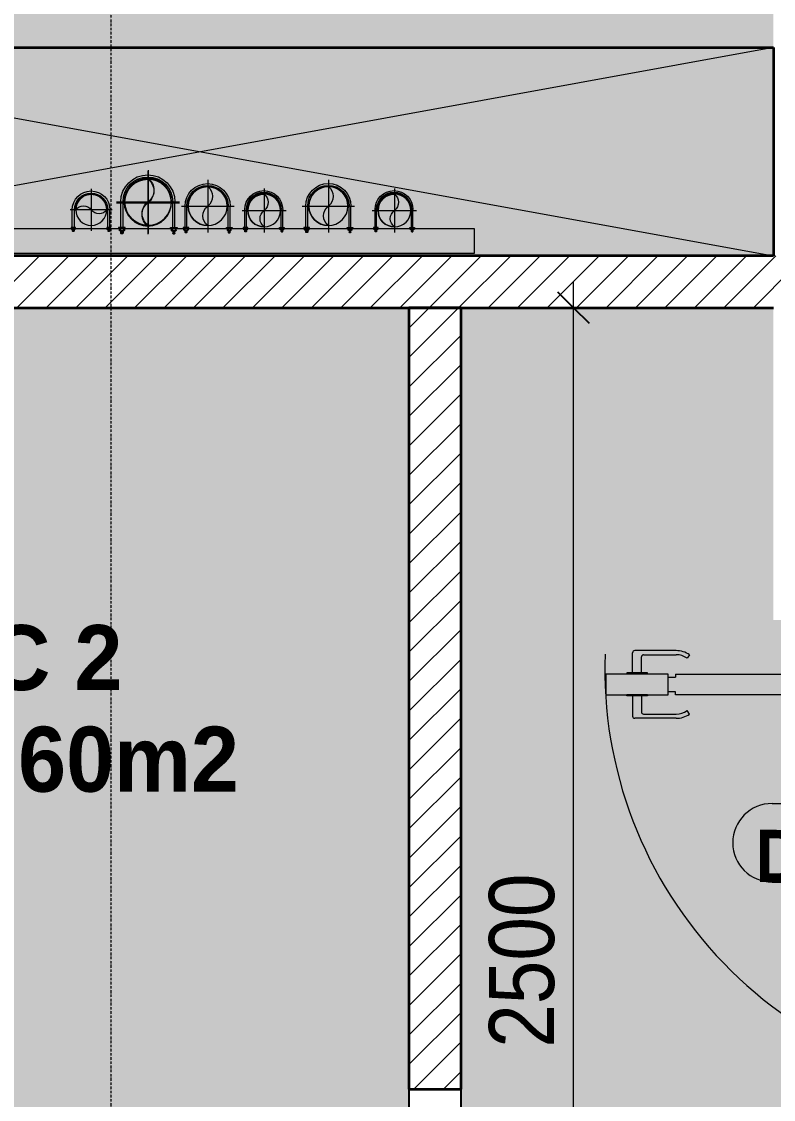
# Model space of a CAD drawing. Header units: millimetres. Extents: x 81424 to 264319, y 405 to 78637.
# Drawn here: x 84334 to 85778, y 29517 to 31587 of the extents above; entities that cross this region are included whole.
import ezdxf

# ---------------------------------------------------------------- set-up
doc = ezdxf.new("R2010")
doc.units = ezdxf.units.MM
doc.linetypes.add('Dash Dot 3_16_', pattern=[7.9375, 4.7625, -1.5875, 0, -1.5875])
doc.linetypes.add('IMPORT-CENTER _3_', pattern=[10.16, 6.35, -1.27, 1.27, -1.27])
for name, color, linetype, lineweight in [('0-1', 7, 'Continuous', 5), ('0-3', 254, 'Continuous', 18), ('A-ANNO-DIMS', 211, 'Continuous', 9), ('A-ANNO-DIMS-50', 211, 'Continuous', 9), ('A-DETL-GENF-1', 7, 'Continuous', 18), ('A-DETL-THIN', 151, 'Continuous', 18), ('A-DOOR', 31, 'Continuous', 18), ('A-DOOR-1', 7, 'Continuous', 18), ('A-DOOR-3', 50, 'Continuous', 25), ('A-DOOR-IDEN', 31, 'Continuous', 9), ('A-WALL-2', 250, 'Continuous', 35), ('A-WALL-4', 113, 'Continuous', 35), ('A-WALL-PATT-1', 9, 'Continuous', 18), ('A-WALL-PATT-2', 111, 'Continuous', 18), ('G-ANNO-SYMB-1', 111, 'Dash Dot 3_16_', 18), ('G-ANNO-TEXT-1', 7, 'Continuous', 9), ('G-IMPT', 8, 'Continuous', 18), ('G-IMPT-2', 8, 'IMPORT-CENTER _3_', 18), ('M-EQPM', 50, 'Continuous', 18)]:
    doc.layers.add(name, color=color, linetype=linetype, lineweight=lineweight)
doc.layers.add('A-DETL-GENF-2', color=7, linetype='Continuous', lineweight=18, transparency=0.2)
doc.styles.add('Arial_B', font='arialbd.ttf', dxfattribs={"width": 0.95, "height": 125})
doc.styles.add('Arial_B_1', font='arialbd.ttf', dxfattribs={"width": 0.9, "height": 100})
doc.styles.add('UTM Avo', font='', dxfattribs={"width": 0.9, "height": 125})
doc.styles.get('UTM Avo').set_extended_font_data('UTM Avo')
doc.dimstyles.new('1_Dim_chi_tiet_2_5', dxfattribs={"dimscale": 304.8, "dimtxt": 124.912619, "dimasz": 0.19685, "dimexe": 0.164042, "dimexo": 0.0625, "dimgap": 0.016404, "dimtad": 1, "dimdec": 0, "dimrnd": 5, "dimzin": 0, "dimdsep": 46, "dimtxsty": 'UTM Avo', "dimblk1": 'OBLIQUE', "dimblk2": 'OBLIQUE', "dimsah": 1, "dimcen": 0.09, "dimdle": 0.164042, "dimazin": 0, "dimtfac": 1, "dimtdec": 4, "dimtix": 1, "dimtmove": 0, "dimatfit": 3, "dimfxl": 0.328084, "dimfxlon": 1, "dimtvp": 1, "dimtolj": 1, "dimtzin": 0, "dimarcsym": 2})
pattern_1 = [(45, (0, 0), (-28.284271, 28.284271), [])]

# ---------------------------------------------------------------- blocks, each defined once
blk = doc.blocks.new('DOOR_CW_01 CANH MO-PANEL KINH - DIW_01-900x2200-CỬA GỖ VÂN LAMINATE-553375-TKCS_CĂN HỘ LOẠI 4 - MẶT BẰNG')
at = {"layer": 'A-DETL-GENF-1'}
for p, q in [((-397, -182), (-397, -62)), ((-397, -62), (-357, -62)), ((-357, -62), (-357, -182)), ((-357, -182), (-397, -182)), ((-391, -196), (-391, -182)), ((-391, -182), (-363, -182)), ((-363, -182), (-363, -196)), ((-397, -196), (-391, -196)), ((-397, -738), (-397, -196)), ((-357, -196), (-363, -196)), ((-357, -196), (-357, -738)), ((-433.9, -711.2), (-427.3, -715.8)), ((-320.1, -711.2), (-326.7, -715.8)), ((-442, -737), (-442, -816.5)), ((-434, -799.5), (-434, -737)), ((-397, -738), (-391, -738)), ((-391, -752), (-391, -738)), ((-357, -738), (-363, -738)), ((-363, -738), (-363, -752)), ((-320, -799.5), (-320, -737)), ((-312, -737), (-312, -816.5)), ((-357, -752), (-397, -752)), ((-397, -752), (-397, -872)), ((-363, -752), (-391, -752)), ((-357, -872), (-357, -752)), ((-399, -803.5), (-430, -803.5)), ((-399, -792.2), (-399, -831.8)), ((-397, -792.2), (-399, -792.2)), ((-397, -792.2), (-397, -831.8)), ((-357, -792.2), (-357, -831.8)), ((-357, -792.2), (-355, -792.2)), ((-355, -792.2), (-355, -831.8)), ((-355, -803.5), (-324, -803.5)), ((-399, -820.5), (-438, -820.5)), ((-355, -820.5), (-316, -820.5)), ((-399, -831.8), (-397, -831.8)), ((-355, -831.8), (-357, -831.8)), ((-397, -872), (-357, -872))]:
    blk.add_line(p, q, dxfattribs=at)
blk.add_circle((-407, -60), 10, dxfattribs=at)
for centre, radius, start, end in [((-407, -60), 814, 268, 0), ((-397, -737), 45, 145, 180), ((-397, -737), 37, 145, 180), ((-357, -737), 37, 0, 35), ((-357, -737), 45, 360, 35), ((-430, -799.5), 4, 180, 270), ((-324, -799.5), 4, 270, 0), ((-438, -816.5), 4, 180, 270), ((-316, -816.5), 4, 270, 0)]:
    blk.add_arc(centre, radius, start, end, dxfattribs=at)
at = {"layer": 'A-DOOR-1'}
blk.add_line((-407, -50), (-382, -50), dxfattribs=at)
at = {"layer": 'A-DOOR-3'}
for p, q in [((-450, 50), (-400, 50)), ((-400, 50), (-400, 0)), ((400, 0), (400, 50)), ((400, 50), (450, 50)), ((-410, 0), (-410, -50)), ((-400, 0), (-410, 0)), ((410, 0), (400, 0)), ((410, -50), (410, 0)), ((-410, -50), (-450, -50)), ((450, -50), (410, -50))]:
    blk.add_line(p, q, dxfattribs=at)
blk = doc.blocks.new('DOOR_CW_01 CANH MO-PANEL KINH - DIG_02-800x2200-CỬA NHÔM KÍNH-400864-TKCS_CĂN HỘ LOẠI 4 - MẶT BẰNG')
at = {"layer": 'A-DETL-GENF-1'}
for p, q in [((-347, 772), (-307, 772)), ((-347, 652), (-347, 772)), ((-307, 772), (-307, 652)), ((-349, 731.8), (-347, 731.8)), ((-349, 692.2), (-349, 731.8)), ((-347, 692.2), (-347, 731.8)), ((-307, 692.2), (-307, 731.8)), ((-305, 731.8), (-307, 731.8)), ((-305, 692.2), (-305, 731.8)), ((-392, 637), (-392, 716.5)), ((-349, 720.5), (-388, 720.5)), ((-305, 720.5), (-266, 720.5)), ((-262, 637), (-262, 716.5)), ((-384, 699.5), (-384, 637)), ((-349, 703.5), (-380, 703.5)), ((-347, 692.2), (-349, 692.2)), ((-307, 692.2), (-305, 692.2)), ((-305, 703.5), (-274, 703.5)), ((-270, 699.5), (-270, 637)), ((-307, 652), (-347, 652)), ((-313, 652), (-341, 652)), ((-341, 652), (-341, 638)), ((-313, 638), (-313, 652)), ((-347, 638), (-341, 638)), ((-347, 638), (-347, 196)), ((-307, 638), (-313, 638)), ((-307, 196), (-307, 638)), ((-383.9, 611.2), (-377.3, 615.8)), ((-270.1, 611.2), (-276.7, 615.8)), ((-347, 196), (-341, 196)), ((-341, 196), (-341, 182)), ((-307, 196), (-313, 196)), ((-313, 182), (-313, 196)), ((-307, 182), (-347, 182)), ((-347, 182), (-347, 62)), ((-341, 182), (-313, 182)), ((-307, 62), (-307, 182)), ((-347, 62), (-307, 62))]:
    blk.add_line(p, q, dxfattribs=at)
blk.add_circle((-357, 60), 10, dxfattribs=at)
for centre, radius, start, end in [((-357, 60), 714, 360, 92), ((-388, 716.5), 4, 90, 180), ((-266, 716.5), 4, 0, 90), ((-380, 699.5), 4, 90, 180), ((-274, 699.5), 4, 0, 90), ((-347, 637), 45, 180, 215), ((-347, 637), 37, 180, 215), ((-307, 637), 37, 325, 0), ((-307, 637), 45, 325, 0)]:
    blk.add_arc(centre, radius, start, end, dxfattribs=at)
at = {"layer": 'A-DOOR-1'}
blk.add_line((-357, 50), (-332, 50), dxfattribs=at)
at = {"layer": 'A-DOOR-3'}
for p, q in [((-360, 50), (-400, 50)), ((-360, 0), (-360, 50)), ((400, 50), (360, 50)), ((360, 50), (360, 0)), ((-350, 0), (-360, 0)), ((-350, -50), (-350, 0)), ((360, 0), (350, 0)), ((350, 0), (350, -50)), ((-400, -50), (-350, -50)), ((350, -50), (400, -50))]:
    blk.add_line(p, q, dxfattribs=at)
blk = doc.blocks.new('NCV_TKTC_TANG 1_rvt-1-TKCS_CĂN HỘ LOẠI 4 - MẶT BẰNG')
at = {"layer": 'A-WALL-PATT-1'}
h = blk.add_hatch(dxfattribs=at)
h.set_pattern_fill('FP_1', color=256, style=0, pattern_type=2)
h.set_pattern_definition(pattern_1)
h.paths.add_polyline_path([(85177.6, 28636.9), (85177.6, 28736.9), (85077.6, 28736.9), (85077.6, 28636.9), (85148.7, 28636.9)])
h.paths.add_polyline_path([(85177.6, 29536.9), (85177.6, 31036.9), (85077.6, 31036.9), (85077.6, 29536.9)])
at = {"layer": 'A-WALL-2'}
for p, q in [((85177.6, 31036.9), (85077.6, 31036.9)), ((85077.6, 31036.9), (85077.6, 29536.9)), ((85177.6, 29536.9), (85177.6, 31036.9)), ((85077.6, 29536.9), (85177.6, 29536.9))]:
    blk.add_line(p, q, dxfattribs=at)
at = {"layer": 'A-DOOR'}
for name, p, rotation in [('DOOR_CW_01 CANH MO-PANEL KINH - DIW_01-900x2200-CỬA GỖ VÂN LAMINATE-553375-TKCS_CĂN HỘ LOẠI 4 - MẶT BẰNG', (86327.6, 29936.9), 269.9999999999999), ('DOOR_CW_01 CANH MO-PANEL KINH - DIG_02-800x2200-CỬA NHÔM KÍNH-400864-TKCS_CĂN HỘ LOẠI 4 - MẶT BẰNG', (85127.6, 29136.9), 90)]:
    blk.add_blockref(name, p, dxfattribs=dict(at, rotation=rotation))
blk = doc.blocks.new('TKTC_XREF_251221_MB TANG 1 - TKTC_XREF_260130_MB TANG 1_dwg_CUM U_DN150-4202127-TKCS_CĂN HỘ LOẠI 4 - MẶT BẰNG')
at = {"layer": 'G-IMPT'}
blk.add_hatch(color=256, dxfattribs=at).paths.add_polyline_path([(445976.8, 373836), (445976.8, 373841), (445999.8, 373844.4), (446021.3, 373854.1), (446036.2, 373865.6), (446049.5, 373883), (446057.9, 373903.2), (446060.8, 373925), (446057.4, 373948), (446047.6, 373969.5), (446036.2, 373984.4), (446018.8, 373997.7), (445996.4, 374006.4), (445976.8, 374009), (445976.8, 374014), (445999.8, 374010.9), (446021.3, 374002), (446039.7, 373987.9), (446054.9, 373967), (446062.9, 373946.7), (446065.2, 373920.9), (446061.2, 373898.2), (446053.8, 373880.5), (446039.7, 373862), (446018.8, 373846.9), (445998.5, 373838.8)])
for p, q in [((445862.8, 374015.5), (445862.8, 374020.5)), ((445866.7, 374015.5), (445866.7, 374020.5)), ((445869.7, 374015.5), (445869.7, 374020.5)), ((445872.8, 374011.2), (445872.8, 374024.7)), ((445881.8, 374022.5), (445874.3, 374022.5)), ((445884.8, 374022), (445976.8, 374022)), ((445881.8, 374013.5), (445874.3, 374013.5)), ((445862.8, 373834.5), (445862.8, 373829.5)), ((445866.7, 373834.5), (445866.7, 373829.5)), ((445869.7, 373834.5), (445869.7, 373829.5)), ((445872.8, 373838.7), (445872.8, 373825.2)), ((445881.8, 373836.5), (445874.3, 373836.5)), ((445881.8, 373827.5), (445874.3, 373827.5)), ((445884.8, 373828), (445976.8, 373828))]:
    blk.add_line(p, q, dxfattribs=at)
at = {"layer": 'G-IMPT', "flags": 128}
for points in [[(445872.8, 374014), (445864.3, 374014), (445864.3, 374022), (445872.8, 374022)], [(445874.3, 374027), (445881.8, 374027), (445881.8, 374009), (445874.3, 374009)], [(445881.8, 374009), (445881.8, 374006), (445884.8, 374006), (445884.8, 374030), (445881.8, 374030), (445881.8, 374027)], [(445884.8, 374014), (445976.8, 374014), (445976.8, 374009)], [(445872.8, 373836), (445864.3, 373836), (445864.3, 373828), (445872.8, 373828)], [(445874.3, 373823), (445881.8, 373823), (445881.8, 373841), (445874.3, 373841)], [(445881.8, 373841), (445881.8, 373844), (445884.8, 373844), (445884.8, 373820), (445881.8, 373820), (445881.8, 373823)], [(445884.8, 373836), (445976.8, 373836), (445976.8, 373841)]]:
    blk.add_lwpolyline(points, dxfattribs=at)
at = {"layer": 'G-IMPT'}
for centre, radius, start, end in [((445864.3, 374020.5), 1.5, 90, 180), ((445864.3, 374015.5), 1.5, 180, 270), ((445875.2, 374024.7), 2.44, 112.6199, 247.3801), ((445880.3, 374018), 7.5, 143.1301, 216.8699), ((445976.8, 373925), 97, 270, 90), ((445875.2, 374011.2), 2.44, 112.6199, 247.3801), ((445976.8, 373925), 89, 270, 90), ((445976.8, 373925), 84, 270, 90), ((445864.3, 373834.5), 1.5, 90, 180), ((445864.3, 373829.5), 1.5, 180, 270), ((445875.2, 373838.7), 2.44, 112.6199, 247.3801), ((445880.3, 373832), 7.5, 143.1301, 216.8699), ((445875.2, 373825.2), 2.44, 112.6199, 247.3801)]:
    blk.add_arc(centre, radius, start, end, dxfattribs=at)
blk = doc.blocks.new('TKTC_XREF_251221_MB TANG 1 - TKTC_XREF_260130_MB TANG 1_dwg_CUM U_DN150-V9-TKCS_CĂN HỘ LOẠI 4 - MẶT BẰNG')
at = {"layer": 'G-IMPT'}
for p, q in [((445862.8, 374015.5), (445862.8, 374020.5)), ((445866.7, 374015.5), (445866.7, 374020.5)), ((445869.7, 374015.5), (445869.7, 374020.5)), ((445872.8, 374011.2), (445872.8, 374024.7)), ((445881.8, 374022.5), (445874.3, 374022.5)), ((445884.8, 374022), (445976.8, 374022)), ((445881.8, 374013.5), (445874.3, 374013.5)), ((445862.8, 373834.5), (445862.8, 373829.5)), ((445866.7, 373834.5), (445866.7, 373829.5)), ((445869.7, 373834.5), (445869.7, 373829.5)), ((445872.8, 373838.7), (445872.8, 373825.2)), ((445881.8, 373836.5), (445874.3, 373836.5)), ((445881.8, 373827.5), (445874.3, 373827.5)), ((445884.8, 373828), (445976.8, 373828))]:
    blk.add_line(p, q, dxfattribs=at)
at = {"layer": 'G-IMPT', "flags": 128}
for points in [[(445872.8, 374014), (445864.3, 374014), (445864.3, 374022), (445872.8, 374022)], [(445874.3, 374027), (445881.8, 374027), (445881.8, 374009), (445874.3, 374009)], [(445881.8, 374009), (445881.8, 374006), (445884.8, 374006), (445884.8, 374030), (445881.8, 374030), (445881.8, 374027)], [(445884.8, 374014), (445976.8, 374014), (445976.8, 374009)], [(445872.8, 373836), (445864.3, 373836), (445864.3, 373828), (445872.8, 373828)], [(445874.3, 373823), (445881.8, 373823), (445881.8, 373841), (445874.3, 373841)], [(445881.8, 373841), (445881.8, 373844), (445884.8, 373844), (445884.8, 373820), (445881.8, 373820), (445881.8, 373823)], [(445884.8, 373836), (445976.8, 373836), (445976.8, 373841)]]:
    blk.add_lwpolyline(points, dxfattribs=at)
at = {"layer": 'G-IMPT'}
for centre, radius, start, end in [((445864.3, 374020.5), 1.5, 90, 180), ((445864.3, 374015.5), 1.5, 180, 270), ((445875.2, 374024.7), 2.44, 112.6199, 247.3801), ((445880.3, 374018), 7.5, 143.1301, 216.8699), ((445976.8, 373925), 97, 270, 90), ((445875.2, 374011.2), 2.44, 112.6199, 247.3801), ((445976.8, 373925), 89, 270, 90), ((445976.8, 373925), 84, 270, 90), ((445864.3, 373834.5), 1.5, 90, 180), ((445864.3, 373829.5), 1.5, 180, 270), ((445875.2, 373838.7), 2.44, 112.6199, 247.3801), ((445880.3, 373832), 7.5, 143.1301, 216.8699), ((445875.2, 373825.2), 2.44, 112.6199, 247.3801)]:
    blk.add_arc(centre, radius, start, end, dxfattribs=at)
blk = doc.blocks.new('TKTC_XREF_251221_MB TANG 1 - TKTC_XREF_260130_MB TANG 1_dwg_CUM U_DN150-V10-TKCS_CĂN HỘ LOẠI 4 - MẶT BẰNG')
at = {"layer": 'G-IMPT'}
blk.add_hatch(color=256, dxfattribs=at).paths.add_polyline_path([(445976.8, 373836), (445976.8, 373841), (445999.8, 373844.4), (446021.3, 373854.1), (446036.2, 373865.6), (446049.5, 373883), (446057.9, 373903.2), (446060.8, 373925), (446057.4, 373948), (446047.6, 373969.5), (446036.2, 373984.4), (446018.8, 373997.7), (445998.5, 374006.1), (445976.8, 374010), (445976.8, 374014), (445999.8, 374010.9), (446021.3, 374002), (446042.4, 373984.4), (446054.9, 373967), (446062.9, 373946.7), (446065.2, 373920.9), (446061.2, 373898.2), (446053.8, 373880.5), (446036.2, 373859.3), (446018.8, 373846.9), (445995.2, 373838.4)])
for p, q in [((445862.8, 374015.5), (445862.8, 374020.5)), ((445866.7, 374015.5), (445866.7, 374020.5)), ((445869.7, 374015.5), (445869.7, 374020.5)), ((445872.8, 374011.2), (445872.8, 374024.7)), ((445881.8, 374022.5), (445874.3, 374022.5)), ((445881.8, 374013.5), (445874.3, 374013.5)), ((445884.8, 374022), (445976.8, 374022)), ((445862.8, 373834.5), (445862.8, 373829.5)), ((445866.7, 373834.5), (445866.7, 373829.5)), ((445869.7, 373834.5), (445869.7, 373829.5)), ((445872.8, 373838.7), (445872.8, 373825.2)), ((445881.8, 373836.5), (445874.3, 373836.5)), ((445881.8, 373827.5), (445874.3, 373827.5)), ((445884.8, 373828), (445976.8, 373828))]:
    blk.add_line(p, q, dxfattribs=at)
at = {"layer": 'G-IMPT', "flags": 128}
for points in [[(445872.8, 374014), (445864.3, 374014), (445864.3, 374022), (445872.8, 374022)], [(445874.3, 374027), (445881.8, 374027), (445881.8, 374009), (445874.3, 374009)], [(445881.8, 374009), (445881.8, 374006), (445884.8, 374006), (445884.8, 374030), (445881.8, 374030), (445881.8, 374027)], [(445884.8, 374014), (445976.8, 374014), (445976.8, 374009)], [(445872.8, 373836), (445864.3, 373836), (445864.3, 373828), (445872.8, 373828)], [(445874.3, 373823), (445881.8, 373823), (445881.8, 373841), (445874.3, 373841)], [(445881.8, 373841), (445881.8, 373844), (445884.8, 373844), (445884.8, 373820), (445881.8, 373820), (445881.8, 373823)], [(445884.8, 373836), (445976.8, 373836), (445976.8, 373841)]]:
    blk.add_lwpolyline(points, dxfattribs=at)
at = {"layer": 'G-IMPT'}
for centre, radius, start, end in [((445864.3, 374020.5), 1.5, 90, 180), ((445864.3, 374015.5), 1.5, 180, 270), ((445875.2, 374024.7), 2.44, 112.6199, 247.3801), ((445880.3, 374018), 7.5, 143.1301, 216.8699), ((445875.2, 374011.2), 2.44, 112.6199, 247.3801), ((445976.8, 373925), 97, 270, 90), ((445976.8, 373925), 89, 270, 90), ((445976.8, 373925), 84, 64.2857, 90), ((445976.8, 373925), 84, 270, 64.2857), ((445864.3, 373834.5), 1.5, 90, 180), ((445864.3, 373829.5), 1.5, 180, 270), ((445875.2, 373838.7), 2.44, 112.6199, 247.3801), ((445880.3, 373832), 7.5, 143.1301, 216.8699), ((445875.2, 373825.2), 2.44, 112.6199, 247.3801)]:
    blk.add_arc(centre, radius, start, end, dxfattribs=at)
blk = doc.blocks.new('TKTC_XREF_251221_MB TANG 1 - TKTC_XREF_260130_MB TANG 1_dwg_CUM U_DN100-V11-TKCS_CĂN HỘ LOẠI 4 - MẶT BẰNG')
at = {"layer": 'G-IMPT'}
blk.add_hatch(color=256, dxfattribs=at).paths.add_polyline_path([(0, 61), (15.8, 58.9), (30.5, 52.8), (45.3, 40.3), (53.7, 28.5), (59.1, 14.8), (61, 0), (58.9, -15.8), (52.8, -30.5), (43.1, -43.1), (30.5, -52.8), (15.8, -58.9), (0, -61), (0, -57), (15.8, -54.6), (30.5, -47.8), (40.3, -40.3), (49.4, -28.5), (55.1, -14.8), (57, 0), (54.6, 15.8), (47.8, 30.5), (40.3, 40.3), (28.5, 49.4), (14.8, 55.1), (0, 57), (0, 58.9)])
for p, q in [((-79.1, 66.6), (-79.1, 63.4)), ((-76.6, 66.6), (-76.6, 63.4)), ((-74.6, 66.6), (-74.6, 63.4)), ((-72.7, 69.3), (-72.7, 60.7)), ((-66.9, 67.9), (-71.7, 67.9)), ((-66.9, 62.1), (-71.7, 62.1)), ((-65, 69), (0, 69)), ((-79.1, -63.4), (-79.1, -66.6)), ((-76.6, -63.4), (-76.6, -66.6)), ((-74.6, -63.4), (-74.6, -66.6)), ((-72.7, -60.7), (-72.7, -69.3)), ((-66.9, -62.1), (-71.7, -62.1)), ((-66.9, -67.9), (-71.7, -67.9)), ((-65, -69), (0, -69))]:
    blk.add_line(p, q, dxfattribs=at)
at = {"layer": 'G-IMPT', "flags": 128}
for points in [[(-72.7, 67.6), (-78.1, 67.6), (-78.1, 62.4), (-72.7, 62.4)], [(-71.7, 59.2), (-66.9, 59.2), (-66.9, 70.8), (-71.7, 70.8)], [(-66.9, 70.8), (-66.9, 72.7), (-65, 72.7), (-65, 57.3), (-66.9, 57.3), (-66.9, 59.2)], [(-65, 61), (0, 61), (0, 57)], [(-72.7, -62.4), (-78.1, -62.4), (-78.1, -67.6), (-72.7, -67.6)], [(-71.7, -70.8), (-66.9, -70.8), (-66.9, -59.2), (-71.7, -59.2)], [(-66.9, -59.2), (-66.9, -57.3), (-65, -57.3), (-65, -72.7), (-66.9, -72.7), (-66.9, -70.8)], [(-65, -61), (0, -61), (0, -57)]]:
    blk.add_lwpolyline(points, dxfattribs=at)
at = {"layer": 'G-IMPT'}
for centre, radius, start, end in [((-78.1, 66.6), 0.96, 90, 180), ((-78.1, 63.4), 0.96, 180, 270), ((-71.1, 69.3), 1.56, 112.6199, 247.3801), ((-67.9, 65), 4.8, 143.1301, 216.8699), ((-71.1, 60.7), 1.56, 112.6199, 247.3801), ((0, 0), 69, 270, 90), ((0, 0), 61, 270, 90), ((0, 0), 57, 270, 90), ((-78.1, -63.4), 0.96, 90, 180), ((-78.1, -66.6), 0.96, 180, 270), ((-71.1, -60.7), 1.56, 112.6199, 247.3801), ((-67.9, -65), 4.8, 143.1301, 216.8699), ((-71.1, -69.3), 1.56, 112.6199, 247.3801)]:
    blk.add_arc(centre, radius, start, end, dxfattribs=at)
blk = doc.blocks.new('TKTC_XREF_251221_MB TANG 1 - TKTC_XREF_260130_MB TANG 1_dwg_$cc-V12-TKCS_CĂN HỘ LOẠI 4 - MẶT BẰNG')
at = {"layer": 'G-IMPT'}
blk.add_circle((0, 0), 0.5, dxfattribs=at)
for centre, radius, start, end in [((0, 0), 0.5, 90, 270), ((0.188, 0.25), 0.313, 126.8699, 233.1301), ((-0.188, -0.25), 0.313, 306.8699, 53.1301)]:
    blk.add_arc(centre, radius, start, end, dxfattribs=at)
at = {"layer": 'G-IMPT-2'}
for p, q in [((0, -0.673), (0, 0.673)), ((-0.673, 0), (0.673, 0))]:
    blk.add_line(p, q, dxfattribs=at)
blk = doc.blocks.new('TKTC_XREF_251221_MB TANG 1 - TKTC_XREF_260130_MB TANG 1_dwg_$cc-4202128-TKCS_CĂN HỘ LOẠI 4 - MẶT BẰNG')
at = {"layer": 'G-IMPT'}
blk.add_circle((0, 0), 0.5, dxfattribs=at)
for centre, radius, start, end in [((0, 0), 0.5, 90, 270), ((0.188, 0.25), 0.313, 126.8699, 233.1301), ((-0.188, -0.25), 0.313, 306.8699, 53.1301)]:
    blk.add_arc(centre, radius, start, end, dxfattribs=at)
at = {"layer": 'G-IMPT-2'}
for p, q in [((0, -0.673), (0, 0.673)), ((-0.673, 0), (0.673, 0))]:
    blk.add_line(p, q, dxfattribs=at)
blk = doc.blocks.new('TKTC_XREF_251221_MB TANG 1 - TKTC_XREF_260130_MB TANG 1_dwg-4202109-TKCS_CĂN HỘ LOẠI 4 - MẶT BẰNG')
at = {"layer": 'G-IMPT', "flags": 128}
blk.add_lwpolyline([(-119499.2, -370207.2), (-119499.2, -370157.2), (-117949, -370157.2), (-117949, -370205.3), (-119499.2, -370205.3)], dxfattribs=at)
at = {"extrusion": (0, 0, -1)}
for name, p, xscale, yscale, zscale, rotation in [('TKTC_XREF_251221_MB TANG 1 - TKTC_XREF_260130_MB TANG 1_dwg_$cc-4202128-TKCS_CĂN HỘ LOẠI 4 - MẶT BẰNG', (118575.3, -370107.5), 90.07930181379496, 90.07930181379496, -90.07930181379496, 180), ('TKTC_XREF_251221_MB TANG 1 - TKTC_XREF_260130_MB TANG 1_dwg_$cc-4202128-TKCS_CĂN HỘ LOẠI 4 - MẶT BẰNG', (118575.2, -370105.8), 90.07930181379496, 90.07930181379496, -90.07930181379496, 180), ('TKTC_XREF_251221_MB TANG 1 - TKTC_XREF_260130_MB TANG 1_dwg_CUM U_DN150-4202127-TKCS_CĂN HỘ LOẠI 4 - MẶT BẰNG', (319069, -609232.6), 0.5361863203273853, 0.5361863203273853, -0.5361863203273853, 90.00000000000001), ('TKTC_XREF_251221_MB TANG 1 - TKTC_XREF_260130_MB TANG 1_dwg_CUM U_DN150-V9-TKCS_CĂN HỘ LOẠI 4 - MẶT BẰNG', (319069, -609232.6), 0.5361863203273853, 0.5361863203273853, -0.5361863203273853, 90.00000000000001), ('TKTC_XREF_251221_MB TANG 1 - TKTC_XREF_260130_MB TANG 1_dwg_$cc-4202128-TKCS_CĂN HỘ LOẠI 4 - MẶT BẰNG', (118460.6, -370114), 75.06608484482913, 75.06608484482913, -75.06608484482913, 180), ('TKTC_XREF_251221_MB TANG 1 - TKTC_XREF_260130_MB TANG 1_dwg_$cc-4202128-TKCS_CĂN HỘ LOẠI 4 - MẶT BẰNG', (118460.6, -370114), 75.06608484482913, 75.06608484482913, -75.06608484482913, 180), ('TKTC_XREF_251221_MB TANG 1 - TKTC_XREF_260130_MB TANG 1_dwg_CUM U_DN150-V10-TKCS_CĂN HỘ LOẠI 4 - MẶT BẰNG', (285538.7, -569386.4), 0.4468219336061545, 0.4468219336061545, -0.4468219336061545, 90.00000000000001), ('TKTC_XREF_251221_MB TANG 1 - TKTC_XREF_260130_MB TANG 1_dwg_CUM U_DN150-V9-TKCS_CĂN HỘ LOẠI 4 - MẶT BẰNG', (285538.7, -569386.4), 0.4468219336061545, 0.4468219336061545, -0.4468219336061545, 90.00000000000001), ('TKTC_XREF_251221_MB TANG 1 - TKTC_XREF_260130_MB TANG 1_dwg_$cc-4202128-TKCS_CĂN HỘ LOẠI 4 - MẶT BẰNG', (118228.9, -370114), 75.06608484482913, 75.06608484482913, -75.06608484482913, 180), ('TKTC_XREF_251221_MB TANG 1 - TKTC_XREF_260130_MB TANG 1_dwg_CUM U_DN150-4202127-TKCS_CĂN HỘ LOẠI 4 - MẶT BẰNG', (285306.7, -569386.2), 0.4468219336061545, 0.4468219336061545, -0.4468219336061545, 90.00000000000001), ('TKTC_XREF_251221_MB TANG 1 - TKTC_XREF_260130_MB TANG 1_dwg_$cc-V12-TKCS_CĂN HỘ LOẠI 4 - MẶT BẰNG', (118684.2, -370121.2), 59.85000000000383, 59.85000000000383, -59.85000000000383, 269.9990086637468), ('TKTC_XREF_251221_MB TANG 1 - TKTC_XREF_260130_MB TANG 1_dwg_CUM U_DN100-V11-TKCS_CĂN HỘ LOẠI 4 - MẶT BẰNG', (118684.6, -370121.2), 0.5250000000000002, 0.5250000000000002, -0.5250000000000002, 90.00099133829461), ('TKTC_XREF_251221_MB TANG 1 - TKTC_XREF_260130_MB TANG 1_dwg_$cc-4202128-TKCS_CĂN HỘ LOẠI 4 - MẶT BẰNG', (118352.2, -370122.5), 63.05551126965647, 63.05551126965647, -63.05551126965647, 180), ('TKTC_XREF_251221_MB TANG 1 - TKTC_XREF_260130_MB TANG 1_dwg_CUM U_DN150-4202127-TKCS_CĂN HỘ LOẠI 4 - MẶT BẰNG', (258698.4, -537509.4), 0.3753304242291697, 0.3753304242291697, -0.3753304242291697, 90.00000000000001), ('TKTC_XREF_251221_MB TANG 1 - TKTC_XREF_260130_MB TANG 1_dwg_$cc-4202128-TKCS_CĂN HỘ LOẠI 4 - MẶT BẰNG', (118102, -370122.5), 63.05551126965647, 63.05551126965647, -63.05551126965647, 180), ('TKTC_XREF_251221_MB TANG 1 - TKTC_XREF_260130_MB TANG 1_dwg_CUM U_DN150-4202127-TKCS_CĂN HỘ LOẠI 4 - MẶT BẰNG', (258448.2, -537509.4), 0.3753304242291697, 0.3753304242291697, -0.3753304242291697, 90.00000000000001)]:
    blk.add_blockref(name, p, dxfattribs=dict(at, xscale=xscale, yscale=yscale, zscale=zscale, rotation=rotation))
blk = doc.blocks.new('TKTC_XREF_251221_MB TANG 1 - TKTC_XREF_251221_MB TANG 1-2038492-TKCS_CĂN HỘ LOẠI 4 - MẶT BẰNG')
blk.add_blockref('TKTC_XREF_251221_MB TANG 1 - TKTC_XREF_260130_MB TANG 1_dwg-4202109-TKCS_CĂN HỘ LOẠI 4 - MẶT BẰNG', (169499.1, 384109.7))
blk = doc.blocks.new('DIMBLOCK47-TKCS_CĂN HỘ LOẠI 4 - MẶT BẰNG')
at = {"layer": 'A-ANNO-DIMS-50'}
for p, q in [((85393.7, 28487.4), (85393.7, 31087.4)), ((85293.7, 31037.4), (85443.7, 31037.4)), ((85393.7, 31037.4), (85293.7, 31037.4)), ((85293.7, 28537.4), (85443.7, 28537.4)), ((85393.7, 28537.4), (85293.7, 28537.4))]:
    blk.add_line(p, q, dxfattribs=at)
at = {"layer": 'A-ANNO-DIMS-50', "lineweight": 25}
for p, q in [((85393.7, 31037.4), (85363.7, 31067.4)), ((85393.7, 31037.4), (85423.7, 31007.4)), ((85393.7, 28537.4), (85363.7, 28567.4)), ((85393.7, 28537.4), (85423.7, 28507.4))]:
    blk.add_line(p, q, dxfattribs=at)
at = {"layer": 'A-ANNO-DIMS-50', "color": 0, "insert": (85231.3, 29616.2), "char_height": 125, "width": 410.824, "attachment_point": 1, "rotation": 90, "line_spacing_factor": 1.110334, "style": 'UTM Avo'}
blk.add_mtext('2500', dxfattribs=at)
blk = doc.blocks.new('_Oblique')
at = {"color": 0, "linetype": 'ByBlock', "lineweight": -2}
blk.add_line((-0.5, -0.5), (0.5, 0.5), dxfattribs=at)
blk = doc.blocks.new('STN_Door Tag - STN_Door Tag-1788670-TKCS_CĂN HỘ LOẠI 4 - MẶT BẰNG')
at = {"layer": 'A-DOOR-IDEN'}
for p, q in [((-3.37, 1.495), (3.431, 1.495)), ((-3.37, -1.524), (3.431, -1.524))]:
    blk.add_line(p, q, dxfattribs=at)
for centre, start, end in [((-3.37, -0.015), 90, 270), ((3.431, -0.015), 270, 90)]:
    blk.add_arc(centre, 1.509, start, end, dxfattribs=at)

msp = doc.modelspace()

# ---------------------------------------------------------------- hatches: boundary and pattern name
at = {"layer": 'A-DETL-GENF-1'}
msp.add_hatch(color=256, dxfattribs=at).paths.add_polyline_path([(84107.9, 24736.9), (86277.6, 24737.4), (86277.6, 30437.4), (85777.6, 30437.4), (85777.6, 31037.4), (85177.6, 31036.9), (85177.1, 28537.4), (83577.6, 28536.9), (83577.6, 25536.9), (83752.6, 25536.9), (83752.6, 24736.9)])
h = msp.add_hatch(color=256, dxfattribs=at)
h.paths.add_polyline_path([(83577.6, 28637.4), (85077.6, 28637.4), (85077.6, 31036.9), (83577.6, 31036.9), (83577.6, 28751)])
h.paths.add_polyline_path([(83643.8, 30666.4), (83643.8, 30666.4), (83645.7, 30666.4)])
h.paths.add_polyline_path([(83639.7, 30666.4), (83639.7, 30666.9), (83639.7, 30666.9)])
at = {"layer": 'A-DETL-GENF-2'}
h = msp.add_hatch(color=256, dxfattribs=at)
h.paths.add_polyline_path([(84504.5, 22727.4), (92557.6, 22727.4), (92596.4, 22732.5), (92632.6, 22747.5), (92663.6, 22771.3), (92687.5, 22802.4), (92702.4, 22838.5), (92707.6, 22877.4), (92707.6, 34182.7), (92702.4, 34221.5), (92687.5, 34257.7), (92663.6, 34288.8), (92632.6, 34312.6), (92596.4, 34327.6), (92557.6, 34332.7), (82867.6, 34332.7), (82828.7, 34327.6), (82792.6, 34312.6), (82761.5, 34288.8), (82737.7, 34257.7), (82722.7, 34221.5), (82717.6, 34182.7), (82717.6, 22877.4), (82722.7, 22838.5), (82737.7, 22802.4), (82761.5, 22771.3), (82792.6, 22747.5), (82828.7, 22732.5), (82867.6, 22727.4), (83752.6, 22727.4)])
h.paths.add_polyline_path([(86471.7, 23335.3), (86277.6, 23335.3), (86277.6, 24536.9), (83352.6, 24536.9), (83352.6, 25536.9), (83377.6, 25536.9), (83377.6, 31136.9), (85777.6, 31136.9), (85777.6, 33537.4), (91977.6, 33536.9), (91977.6, 32236.9), (91852.6, 32236.9), (91852.6, 25536.9), (91952.6, 25536.9), (91952.6, 24536.9), (91852.6, 24536.9), (91852.5, 23336.9), (86477.6, 23336.9), (86477.6, 23335.3)])
h.paths.add_polyline_path([(83727.6, 23336.9), (83527.6, 23337.4), (83527.9, 23536.9), (83727.6, 23536.9), (83727.6, 23337.4)])
h.paths.add_polyline_path([(84499.1, 31225.5), (84497, 31225.5), (84495.7, 31233.7), (84492.2, 31241.5), (84488.2, 31246.6), (84482, 31251.4), (84474.8, 31254.4), (84467, 31255.4), (84458.8, 31254.1), (84451, 31250.6), (84445.9, 31246.6), (84441.1, 31240.4), (84438.1, 31233.2), (84437.1, 31225.5), (84435, 31225.5), (84436.1, 31233.8), (84439.3, 31241.5), (84445.9, 31249.2), (84452.1, 31253.6), (84459.3, 31256.5), (84467, 31257.5), (84475.3, 31256.4), (84483.1, 31253.2), (84489.7, 31248.1), (84494.8, 31241.5), (84498, 31233.7), (84498.7, 31228.3)])
h.paths.add_polyline_path([(85016.6, 31225.9), (85015.5, 31225.9), (85017.4, 31236.3), (85020, 31242.6), (85026.6, 31250.5), (85033.1, 31255.2), (85040.7, 31258.2), (85048.9, 31259.3), (85057.5, 31258.1), (85065.6, 31254.8), (85072.5, 31249.5), (85077.8, 31242.6), (85081.2, 31234.5), (85082.3, 31225.9), (85080.4, 31225.9), (85079.1, 31234.5), (85075.5, 31242.6), (85069.5, 31249.5), (85064.7, 31253.2), (85057.1, 31256.3), (85048.9, 31257.4), (85040.3, 31256.1), (85032.2, 31252.4), (85025.3, 31246.4), (85021.6, 31241.6), (85018.4, 31234), (85017.4, 31225.9)])
h.paths.add_polyline_path([(84831, 31225.9), (84830.3, 31225.9), (84829, 31234.5), (84825.3, 31242.6), (84819.3, 31249.5), (84814.5, 31253.2), (84806.9, 31256.3), (84798.7, 31257.4), (84790.1, 31256.1), (84782, 31252.4), (84775.1, 31246.4), (84771.4, 31241.6), (84768.3, 31234), (84767.2, 31225.9), (84765.3, 31225.9), (84767.2, 31236.3), (84769.8, 31242.6), (84776.4, 31250.5), (84783, 31255.2), (84790.6, 31258.2), (84798.7, 31259.3), (84807.4, 31258.1), (84815.4, 31254.8), (84822.3, 31249.5), (84827.7, 31242.6), (84831, 31234.5), (84832.1, 31225.9)])
h.paths.add_polyline_path([(84730.6, 31232.4), (84728.3, 31232.4), (84726.8, 31242.7), (84722.5, 31252.3), (84717.4, 31259), (84709.6, 31264.9), (84700.5, 31268.7), (84690.8, 31270), (84680.5, 31268.5), (84670.9, 31264.1), (84664.3, 31259), (84658.3, 31251.2), (84654.6, 31242.2), (84653.3, 31232.4), (84651, 31232.4), (84652.4, 31242.7), (84656.4, 31252.3), (84664.3, 31261.8), (84672, 31267.3), (84681.1, 31270.9), (84692.6, 31272), (84702.8, 31270.2), (84710.7, 31266.9), (84720.1, 31259), (84725.7, 31251.2), (84729.3, 31242.2)])
h.paths.add_polyline_path([(84962.6, 31232.6), (84960.3, 31232.6), (84958.8, 31242.9), (84954.5, 31252.5), (84949.3, 31259.2), (84941.6, 31265.1), (84932.5, 31268.9), (84922.8, 31270.2), (84912.5, 31268.6), (84902.9, 31264.3), (84896.3, 31259.2), (84890.3, 31251.4), (84886.5, 31242.3), (84885.3, 31232.6), (84883, 31232.6), (84884.4, 31242.9), (84888.4, 31252.5), (84896.4, 31262.1), (84904, 31267.5), (84913.1, 31271.1), (84922.8, 31272.4), (84933.1, 31271), (84942.7, 31267.1), (84950.9, 31260.7), (84957.2, 31252.5), (84961.2, 31242.9)])
h.paths.add_polyline_path([(84623.9, 31240.7), (84621.2, 31240.7), (84619.4, 31253), (84614.1, 31264.5), (84608, 31272.5), (84598.7, 31279.7), (84587.8, 31284.2), (84576.2, 31285.7), (84563.8, 31283.9), (84552.3, 31278.6), (84544.3, 31272.5), (84537.2, 31263.2), (84532.7, 31252.3), (84531.1, 31240.7), (84528.4, 31240.7), (84530.1, 31253), (84534.8, 31264.5), (84542.4, 31274.4), (84553.6, 31282.5), (84564.5, 31286.9), (84576.2, 31288.4), (84590.5, 31285.9), (84600, 31282), (84609.9, 31274.4), (84618, 31263.2), (84622.5, 31251.2), (84623.7, 31242.2)])
h.paths.add_polyline_path([(83894.5, 31287.4), (83894.5, 31287.4), (83897.5, 31310.7), (83906.5, 31332.4), (83920.7, 31351), (83939.3, 31365.3), (83962.5, 31374.5), (83984.3, 31377.4), (84007.5, 31374.4), (84029.2, 31365.4), (84047.9, 31351.1), (84062.2, 31332.5), (84071.2, 31310.9), (84074.3, 31287.6), (84068.4, 31287.6), (84064.8, 31310.9), (84057.1, 31329.6), (84043.7, 31347), (84026.3, 31360.3), (84006, 31368.7), (83984.3, 31371.5), (83961, 31368), (83942.3, 31360.2), (83924.9, 31346.8), (83911.6, 31329.4), (83903.2, 31309.1), (83900.4, 31287.4), (83897.5, 31287.4)])
h.paths.add_polyline_path([(83677.1, 31287.4), (83677.1, 31287.4), (83680.1, 31310.7), (83689.1, 31332.4), (83703.3, 31351), (83721.9, 31365.3), (83745.1, 31374.5), (83766.9, 31377.4), (83790.1, 31374.4), (83811.8, 31365.4), (83830.4, 31351.1), (83844.8, 31332.5), (83853.8, 31310.9), (83856.9, 31287.6), (83851, 31287.6), (83847.4, 31310.9), (83839.7, 31329.6), (83826.3, 31347), (83808.9, 31360.3), (83788.6, 31368.7), (83766.8, 31371.5), (83743.6, 31368), (83724.9, 31360.2), (83707.5, 31346.8), (83694.2, 31329.4), (83685.8, 31309.1), (83683, 31287.4), (83680.1, 31287.4)])
h.paths.add_polyline_path([(83727.6, 32236.9), (83327.6, 32236.9), (83327.6, 33536.9), (83777.6, 33536.9), (83777.6, 32236.9)])
at = {"layer": 'A-WALL-PATT-2'}
h = msp.add_hatch(dxfattribs=at)
h.set_pattern_fill('FP_1', color=256, style=0, pattern_type=2)
h.set_pattern_definition(pattern_1)
h.paths.add_polyline_path([(85211.5, 31036.9), (85777.7, 31037.4), (85777.6, 31136.9), (83577.6, 31136.9), (83577.6, 31036.9), (85178, 31036.9)])
h.paths.add_polyline_path([(85841.6, 31036.9), (85877.6, 31036.9), (85877.6, 31136.9), (85777.7, 31136.9), (85777.7, 31036.9)])

# ---------------------------------------------------------------- linework, layer by layer
at = {"layer": '0-3'}
for p, q in [((85777.6, 31536.9), (83577.6, 31136.9)), ((83577.6, 31536.9), (85777.6, 31136.9))]:
    msp.add_line(p, q, dxfattribs=at)
at = {"layer": 'A-DETL-THIN'}
for p, q in [((83377.6, 31136.9), (85777.6, 31136.9)), ((85077.6, 31036.9), (83577.6, 31036.9)), ((85077.6, 28637.4), (85077.6, 31036.9)), ((85777.6, 31037.4), (85177.6, 31037.4)), ((85177.6, 31037.4), (85177.6, 28537.4))]:
    msp.add_line(p, q, dxfattribs=at)
at = {"layer": 'A-WALL-4'}
for p, q in [((83577.6, 31536.9), (85777.6, 31536.9)), ((85777.6, 31536.9), (85777.6, 31136.9)), ((85777.6, 31136.9), (83577.6, 31136.9)), ((83577.6, 31036.9), (85777.7, 31036.9))]:
    msp.add_line(p, q, dxfattribs=at)
at = {"layer": 'G-ANNO-SYMB-1'}
msp.add_line((84504.8, 35256.3), (84504.8, 21759.6), dxfattribs=at)

# ---------------------------------------------------------------- block references
at = {"layer": '0-1'}
msp.add_blockref('NCV_TKTC_TANG 1_rvt-1-TKCS_CĂN HỘ LOẠI 4 - MẶT BẰNG', (0, 0), dxfattribs=at)
at = {"layer": 'A-DOOR-IDEN', "xscale": 49.99999999999998, "yscale": 49.99999999999998, "zscale": 49.99999999999998}
msp.add_blockref('STN_Door Tag - STN_Door Tag-1788670-TKCS_CĂN HỘ LOẠI 4 - MẶT BẰNG', (85943.4, 30010.6), dxfattribs=at)
at = {"layer": 'M-EQPM'}
msp.add_blockref('TKTC_XREF_251221_MB TANG 1 - TKTC_XREF_251221_MB TANG 1-2038492-TKCS_CĂN HỘ LOẠI 4 - MẶT BẰNG', (33652.6, 17236.9), dxfattribs=at)

# ---------------------------------------------------------------- texts
at = {"layer": 'A-DOOR-IDEN', "insert": (85942.6, 29983.9), "char_height": 100, "width": 407.7, "attachment_point": 5, "line_spacing_factor": 0.936439, "style": 'Arial_B_1'}
msp.add_mtext('\\pt2.25,4.5,6.75,9,11.25,13.5,15.75,18,20.25,22.5,24.75,27,29.25,31.5,33.75,36,38.25,40.5,42.75,45,47.25,49.5,51.75,54,56.25,58.5,60.75,63,65.25,67.5,69.75,72;DIG.03', dxfattribs=at)
at = {"layer": 'G-ANNO-TEXT-1', "insert": (84320, 30266.9), "char_height": 125, "width": 1002.25, "attachment_point": 5, "line_spacing_factor": 0.936439, "style": 'Arial_B'}
msp.add_mtext('\\pt570,1140,1710,2280,2850,3420,3990,4560,5130,5700,6270,6840,7410,7980,8550,9120,9690,10260,10830,11400,11970,12540,13110,13680,14250,14820,15390,15960,16530,17100,17670,18240;WC 2\\PS = 3.60m2', dxfattribs=at)

# ---------------------------------------------------------------- dimensions: what is measured, and where the dimension line sits
at = {"layer": 'A-ANNO-DIMS'}
dim = msp.add_linear_dim(base=(85393.7, 31037.4), p1=(85293.7, 28537.4), p2=(85293.7, 31037.4), angle=90, dimstyle='1_Dim_chi_tiet_2_5', override={"dimpost": '<>', "dimfxl": 2500}, dxfattribs=at)
dim.commit()
dim.dimension.update_dxf_attribs({"geometry": 'DIMBLOCK47-TKCS_CĂN HỘ LOẠI 4 - MẶT BẰNG', "text_midpoint": (85324, 29787.4)})

doc.saveas('drawing.dxf')
